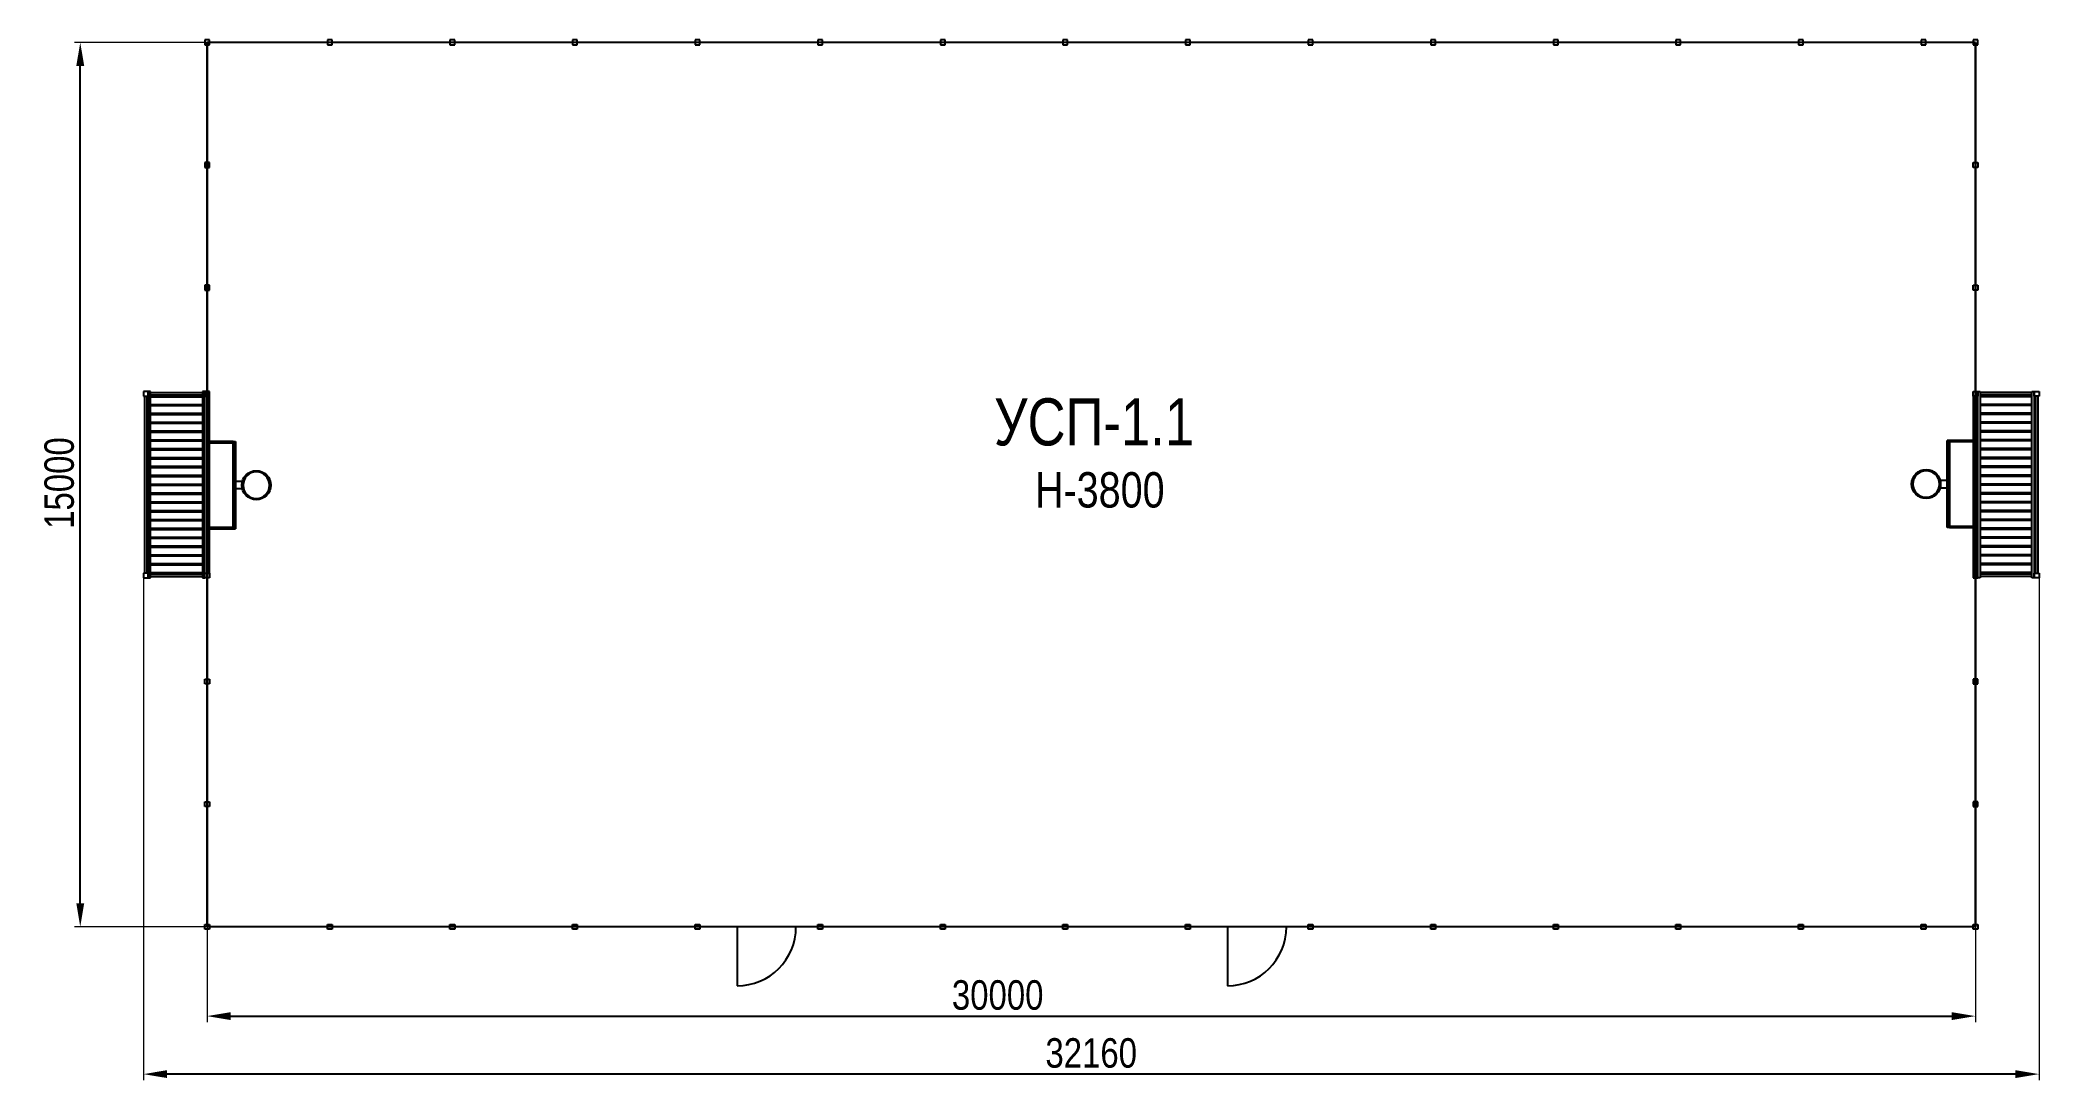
# Model space of a CAD drawing. Header units: millimetres. Extents: x -17553 to 16362, y -10449 to 7188.
import ezdxf

# ---------------------------------------------------------------- set-up
doc = ezdxf.new("R2010")
doc.units = ezdxf.units.MM
for name, color, linetype in [('DIKOM_АРТИКУЛ', 7, 'Continuous'), ('DIKOM_ОБЪЕКТ', 7, 'Continuous'), ('DIKOM_РАЗМЕР_ОБЪЕКТА', 7, 'Continuous')]:
    doc.layers.add(name, color=color, linetype=linetype)
doc.styles.add('style1', font='arial.ttf', dxfattribs={"width": 0.8})
doc.dimstyles.new('1-50', dxfattribs={"dimtxt": 300, "dimasz": 200, "dimexe": 100, "dimexo": 0, "dimgap": 100, "dimtad": 1, "dimdec": 0, "dimtxsty": 'style1', "dimcen": 0, "dimclrd": 7, "dimclre": 7, "dimadec": 1, "dimazin": 2, "dimtfac": 1, "dimtdec": 0, "dimtmove": 0, "dimatfit": 3, "dimfxl": 0, "dimlwd": 25, "dimlwe": 18, "dimarcsym": 0})

# ---------------------------------------------------------------- blocks, each defined once
blk = doc.blocks.new('*D0')
at = {"layer": 'Defpoints', "color": 0, "transparency": 16777216}
for p in [(15282, 6027), (-14718, -4230), (15282, -9365)]:
    blk.add_point(p, dxfattribs=at)
at = {"layer": 'DIKOM_РАЗМЕР_ОБЪЕКТА', "color": 7, "lineweight": 18, "transparency": 16777216}
for p, q in [((15282, 6027), (15282, -9465)), ((-14718, -4230), (-14718, -9465))]:
    blk.add_line(p, q, dxfattribs=at)
at = {"layer": 'DIKOM_РАЗМЕР_ОБЪЕКТА', "color": 7, "lineweight": 25, "transparency": 16777216}
blk.add_line((-14318, -9365), (14882, -9365), dxfattribs=at)
at = {"layer": 'DIKOM_РАЗМЕР_ОБЪЕКТА', "color": 7, "transparency": 16777216}
for points in [[(-14318, -9298), (-14318, -9432), (-14718, -9365)], [(14882, -9298), (14882, -9432), (15282, -9365)]]:
    blk.add_solid(points, dxfattribs=at)
at = {"layer": 'DIKOM_РАЗМЕР_ОБЪЕКТА', "color": 0, "transparency": 16777216, "insert": (-1305, -9010), "char_height": 500, "attachment_point": 5, "style": 'style1'}
blk.add_mtext('30000', dxfattribs=at)
blk = doc.blocks.new('*D1')
at = {"layer": 'Defpoints', "color": 0, "transparency": 16777216}
for p in [(-16870, 7148), (14810, 7148), (14810, -7852)]:
    blk.add_point(p, dxfattribs=at)
at = {"layer": 'DIKOM_РАЗМЕР_ОБЪЕКТА', "color": 7, "lineweight": 18, "transparency": 16777216}
for p, q in [((14810, 7148), (-16970, 7148)), ((14810, -7852), (-16970, -7852))]:
    blk.add_line(p, q, dxfattribs=at)
at = {"layer": 'DIKOM_РАЗМЕР_ОБЪЕКТА', "color": 7, "lineweight": 25, "transparency": 16777216}
blk.add_line((-16870, -7452), (-16870, 6748), dxfattribs=at)
at = {"layer": 'DIKOM_РАЗМЕР_ОБЪЕКТА', "color": 7, "transparency": 16777216}
for points in [[(-16937, 6748), (-16803, 6748), (-16870, 7148)], [(-16937, -7452), (-16803, -7452), (-16870, -7852)]]:
    blk.add_solid(points, dxfattribs=at)
at = {"layer": 'DIKOM_РАЗМЕР_ОБЪЕКТА', "color": 0, "transparency": 16777216, "insert": (-17225, -325), "char_height": 500, "attachment_point": 5, "rotation": 90, "style": 'style1'}
blk.add_mtext('15000', dxfattribs=at)
blk = doc.blocks.new('*D2')
at = {"layer": 'Defpoints', "color": 0, "transparency": 16777216}
for p in [(-15798, -1932), (16362, -1932), (-15798, -10349)]:
    blk.add_point(p, dxfattribs=at)
at = {"layer": 'DIKOM_РАЗМЕР_ОБЪЕКТА', "color": 7, "lineweight": 18, "transparency": 16777216}
for p, q in [((-15798, -1932), (-15798, -10449)), ((16362, -1932), (16362, -10449))]:
    blk.add_line(p, q, dxfattribs=at)
at = {"layer": 'DIKOM_РАЗМЕР_ОБЪЕКТА', "color": 7, "lineweight": 25, "transparency": 16777216}
blk.add_line((15962, -10349), (-15398, -10349), dxfattribs=at)
at = {"layer": 'DIKOM_РАЗМЕР_ОБЪЕКТА', "color": 7, "transparency": 16777216}
for points in [[(-15398, -10282), (-15398, -10415), (-15798, -10349)], [(15962, -10282), (15962, -10415), (16362, -10349)]]:
    blk.add_solid(points, dxfattribs=at)
at = {"layer": 'DIKOM_РАЗМЕР_ОБЪЕКТА', "color": 0, "transparency": 16777216, "insert": (282, -9993), "char_height": 500, "attachment_point": 5, "style": 'style1'}
blk.add_mtext('32160', dxfattribs=at)

msp = doc.modelspace()

# ---------------------------------------------------------------- linework, layer by layer
at = {"layer": 'DIKOM_ОБЪЕКТ'}
for p, q in [((-14677.7, 7188.4), (-14757.7, 7188.4)), ((-14757.7, 7188.4), (-14757.7, 7108.4)), ((-14717.7, 7148.4), (-14717.7, -7851.6)), ((15282.3, 7148.4), (-14717.7, 7148.4)), ((-14717.7, -7851.6), (-14717.7, 7148.4)), ((-14717.7, -7851.6), (-14717.7, 7148.4)), ((-14677.7, 7108.4), (-14677.7, 7188.4)), ((-12597.7, 7188.4), (-12677.7, 7188.4)), ((-12677.7, 7188.4), (-12677.7, 7108.4)), ((-12597.7, 7108.4), (-12597.7, 7188.4)), ((-10517.7, 7188.4), (-10597.7, 7188.4)), ((-10597.7, 7188.4), (-10597.7, 7108.4)), ((-10517.7, 7108.4), (-10517.7, 7188.4)), ((-8437.7, 7188.4), (-8517.7, 7188.4)), ((-8517.7, 7188.4), (-8517.7, 7108.4)), ((-8437.7, 7108.4), (-8437.7, 7188.4)), ((-6357.7, 7188.4), (-6437.7, 7188.4)), ((-6437.7, 7188.4), (-6437.7, 7108.4)), ((-6357.7, 7108.4), (-6357.7, 7188.4)), ((-4277.7, 7188.4), (-4357.7, 7188.4)), ((-4357.7, 7188.4), (-4357.7, 7108.4)), ((-4277.7, 7108.4), (-4277.7, 7188.4)), ((-2197.7, 7188.4), (-2277.7, 7188.4)), ((-2277.7, 7188.4), (-2277.7, 7108.4)), ((-2197.7, 7108.4), (-2197.7, 7188.4)), ((-117.7, 7188.4), (-197.7, 7188.4)), ((-197.7, 7188.4), (-197.7, 7108.4)), ((-117.7, 7108.4), (-117.7, 7188.4)), ((1962.3, 7188.4), (1882.3, 7188.4)), ((1882.3, 7188.4), (1882.3, 7108.4)), ((1962.3, 7108.4), (1962.3, 7188.4)), ((4042.3, 7188.4), (3962.3, 7188.4)), ((3962.3, 7188.4), (3962.3, 7108.4)), ((4042.3, 7108.4), (4042.3, 7188.4)), ((6122.3, 7188.4), (6042.3, 7188.4)), ((6042.3, 7188.4), (6042.3, 7108.4)), ((6122.3, 7108.4), (6122.3, 7188.4)), ((8202.3, 7188.4), (8122.3, 7188.4)), ((8122.3, 7188.4), (8122.3, 7108.4)), ((8202.3, 7108.4), (8202.3, 7188.4)), ((10282.3, 7188.4), (10202.3, 7188.4)), ((10202.3, 7188.4), (10202.3, 7108.4)), ((10282.3, 7108.4), (10282.3, 7188.4)), ((12362.3, 7188.4), (12282.3, 7188.4)), ((12282.3, 7188.4), (12282.3, 7108.4)), ((12362.3, 7108.4), (12362.3, 7188.4)), ((14442.3, 7188.4), (14362.3, 7188.4)), ((14362.3, 7188.4), (14362.3, 7108.4)), ((14442.3, 7108.4), (14442.3, 7188.4)), ((15322.3, 7188.4), (15242.3, 7188.4)), ((15242.3, 7188.4), (15242.3, 7108.4)), ((15282.3, 7148.4), (15282.3, -7851.6)), ((15282.3, 7148.4), (15282.3, -7851.6)), ((15282.3, -7851.6), (15282.3, 7148.4)), ((15282.3, -7851.6), (15282.3, 7148.4)), ((15322.3, 7108.4), (15322.3, 7188.4)), ((-14757.7, 7108.4), (-14677.7, 7108.4)), ((-12677.7, 7108.4), (-12597.7, 7108.4)), ((-10597.7, 7108.4), (-10517.7, 7108.4)), ((-8517.7, 7108.4), (-8437.7, 7108.4)), ((-6437.7, 7108.4), (-6357.7, 7108.4)), ((-4357.7, 7108.4), (-4277.7, 7108.4)), ((-2277.7, 7108.4), (-2197.7, 7108.4)), ((-197.7, 7108.4), (-117.7, 7108.4)), ((1882.3, 7108.4), (1962.3, 7108.4)), ((3962.3, 7108.4), (4042.3, 7108.4)), ((6042.3, 7108.4), (6122.3, 7108.4)), ((8122.3, 7108.4), (8202.3, 7108.4)), ((10202.3, 7108.4), (10282.3, 7108.4)), ((12282.3, 7108.4), (12362.3, 7108.4)), ((14362.3, 7108.4), (14442.3, 7108.4)), ((15242.3, 7108.4), (15322.3, 7108.4)), ((-14677.7, 5108.4), (-14757.7, 5108.4)), ((-14757.7, 5108.4), (-14757.7, 5028.4)), ((-14677.7, 5028.4), (-14677.7, 5108.4)), ((15242.3, 5028.4), (15242.3, 5108.4)), ((15242.3, 5108.4), (15322.3, 5108.4)), ((15322.3, 5108.4), (15322.3, 5028.4)), ((-14757.7, 5028.4), (-14677.7, 5028.4)), ((15322.3, 5028.4), (15242.3, 5028.4)), ((-14677.7, 3028.4), (-14757.7, 3028.4)), ((-14757.7, 3028.4), (-14757.7, 2948.4)), ((-14757.7, 2948.4), (-14677.7, 2948.4)), ((-14677.7, 2948.4), (-14677.7, 3028.4)), ((15242.3, 2948.4), (15242.3, 3028.4)), ((15242.3, 3028.4), (15322.3, 3028.4)), ((15322.3, 2948.4), (15242.3, 2948.4)), ((15322.3, 3028.4), (15322.3, 2948.4)), ((-15717.7, 1228.4), (-15797.7, 1228.4)), ((-15797.7, 1228.4), (-15797.7, 1148.4)), ((-15797.7, 1148.4), (-15717.7, 1148.4)), ((-15777.7, 1148.4), (-15777.7, -1851.6)), ((-15737.7, 1148.4), (-15737.7, -1851.6)), ((-15717.7, 1148.4), (-15717.7, 1228.4)), ((-15677.7, 1228.4), (-15717.7, 1228.4)), ((-15717.7, 1228.4), (-15717.7, -1931.6)), ((-15677.7, -1931.6), (-15677.7, 1228.4)), ((-15677.7, 1208.4), (-14797.7, 1208.4)), ((-15677.7, 1168.4), (-14797.7, 1168.4)), ((-15677.7, 1158.4), (-14797.7, 1158.4)), ((-15677.7, 1138.4), (-14797.7, 1138.4)), ((-14757.7, 1228.4), (-14797.7, 1228.4)), ((-14797.7, 1228.4), (-14797.7, -1931.6)), ((-14677.7, 1228.4), (-14757.7, 1228.4)), ((-14757.7, 1228.4), (-14757.7, 1148.4)), ((-14757.7, -1931.6), (-14757.7, 1228.4)), ((-14757.7, 1148.4), (-14677.7, 1148.4)), ((-14717.7, 1148.4), (-14717.7, -1851.6)), ((-14677.7, 1148.4), (-14717.7, 1148.4)), ((-14717.7, 1148.4), (-14717.7, -1851.6)), ((-14677.7, 1148.4), (-14717.7, 1148.4)), ((-14677.7, 1148.4), (-14677.7, 1228.4)), ((-14677.7, -1851.6), (-14677.7, 1148.4)), ((-14677.7, -1851.6), (-14677.7, 1148.4)), ((15242.3, 1148.4), (15242.3, 1228.4)), ((15242.3, 1228.4), (15322.3, 1228.4)), ((15322.3, 1148.4), (15242.3, 1148.4)), ((15282.3, 1148.4), (15242.3, 1148.4)), ((15242.3, 1148.4), (15242.3, -1851.6)), ((15282.3, 1148.4), (15242.3, 1148.4)), ((15242.3, 1148.4), (15242.3, -1851.6)), ((15282.3, -1851.6), (15282.3, 1148.4)), ((15282.3, -1851.6), (15282.3, 1148.4)), ((15322.3, 1228.4), (15322.3, 1148.4)), ((15322.3, -1931.6), (15322.3, 1228.4)), ((15322.3, 1228.4), (15362.3, 1228.4)), ((15362.3, 1228.4), (15362.3, -1931.6)), ((16242.3, 1208.4), (15362.3, 1208.4)), ((16242.3, 1168.4), (15362.3, 1168.4)), ((16242.3, 1158.4), (15362.3, 1158.4)), ((16242.3, 1138.4), (15362.3, 1138.4)), ((16242.3, -1931.6), (16242.3, 1228.4)), ((16242.3, 1228.4), (16282.3, 1228.4)), ((16282.3, 1148.4), (16282.3, 1228.4)), ((16282.3, 1228.4), (16362.3, 1228.4)), ((16282.3, 1228.4), (16282.3, -1931.6)), ((16362.3, 1148.4), (16282.3, 1148.4)), ((16302.3, 1148.4), (16302.3, -1851.6)), ((16342.3, 1148.4), (16342.3, -1851.6)), ((16362.3, 1228.4), (16362.3, 1148.4)), ((-15677.7, 1008.4), (-14797.7, 1008.4)), ((-15677.7, 988.4), (-14797.7, 988.4)), ((-15677.7, 858.4), (-14797.7, 858.4)), ((-15677.7, 838.4), (-14797.7, 838.4)), ((-15677.7, 708.4), (-14797.7, 708.4)), ((-15677.7, 688.4), (-14797.7, 688.4)), ((16242.3, 1008.4), (15362.3, 1008.4)), ((16242.3, 988.4), (15362.3, 988.4)), ((16242.3, 858.4), (15362.3, 858.4)), ((16242.3, 838.4), (15362.3, 838.4)), ((16242.3, 708.4), (15362.3, 708.4)), ((16242.3, 688.4), (15362.3, 688.4)), ((-15677.7, 558.4), (-14797.7, 558.4)), ((-15677.7, 538.4), (-14797.7, 538.4)), ((-15677.7, 408.4), (-14797.7, 408.4)), ((-15677.7, 388.4), (-14797.7, 388.4)), ((-14277.7, 378.4), (-14677.7, 378.4)), ((-14677.7, 358.4), (-14277.7, 358.4)), ((-14277.7, 358.4), (-14277.7, 378.4)), ((-14277.7, -1101.6), (-14277.7, 378.4)), ((-14277.7, 378.4), (-14237.7, 378.4)), ((-14252.7, 378.4), (-14252.7, -1101.6)), ((-14237.7, 378.4), (-14237.7, -1101.6)), ((14842.3, 398.4), (14802.3, 398.4)), ((14802.3, -1081.6), (14802.3, 398.4)), ((14817.3, -1081.6), (14817.3, 398.4)), ((15242.3, 398.4), (14842.3, 398.4)), ((14842.3, 398.4), (14842.3, 378.4)), ((14842.3, 398.4), (14842.3, -1081.6)), ((14842.3, 378.4), (15242.3, 378.4)), ((16242.3, 558.4), (15362.3, 558.4)), ((16242.3, 538.4), (15362.3, 538.4)), ((16242.3, 408.4), (15362.3, 408.4)), ((16242.3, 388.4), (15362.3, 388.4)), ((-15677.7, 258.4), (-14797.7, 258.4)), ((-15677.7, 238.4), (-14797.7, 238.4)), ((-15677.7, 108.4), (-14797.7, 108.4)), ((-15677.7, 88.4), (-14797.7, 88.4)), ((16242.3, 258.4), (15362.3, 258.4)), ((16242.3, 238.4), (15362.3, 238.4)), ((16242.3, 108.4), (15362.3, 108.4)), ((16242.3, 88.4), (15362.3, 88.4)), ((-15677.7, -41.6), (-14797.7, -41.6)), ((-15677.7, -61.6), (-14797.7, -61.6)), ((-15677.7, -191.6), (-14797.7, -191.6)), ((-15677.7, -211.6), (-14797.7, -211.6)), ((-14122.5, -298.6), (-14237.7, -298.6)), ((-14237.7, -421.6), (-14237.7, -301.6)), ((-14237.7, -306.6), (-14237.7, -301.6)), ((-14127.7, -306.6), (-14127.7, -339.4)), ((14687.1, -278.6), (14802.3, -278.6)), ((14692.3, -319.4), (14692.3, -286.6)), ((14802.3, -281.6), (14802.3, -401.6)), ((14802.3, -281.6), (14802.3, -286.6)), ((16242.3, -41.6), (15362.3, -41.6)), ((16242.3, -61.6), (15362.3, -61.6)), ((16242.3, -191.6), (15362.3, -191.6)), ((16242.3, -211.6), (15362.3, -211.6)), ((-15677.7, -341.6), (-14797.7, -341.6)), ((-15677.7, -361.6), (-14797.7, -361.6)), ((-15677.7, -491.6), (-14797.7, -491.6)), ((-15677.7, -511.6), (-14797.7, -511.6)), ((-15677.7, -641.6), (-14797.7, -641.6)), ((-15677.7, -661.6), (-14797.7, -661.6)), ((-14237.7, -421.6), (-14237.7, -416.6)), ((-14122.5, -424.6), (-14237.7, -424.6)), ((-14127.7, -383.7), (-14127.7, -416.6)), ((14687.1, -404.6), (14802.3, -404.6)), ((14692.3, -396.6), (14692.3, -363.7)), ((14802.3, -396.6), (14802.3, -401.6)), ((16242.3, -341.6), (15362.3, -341.6)), ((16242.3, -361.6), (15362.3, -361.6)), ((16242.3, -491.6), (15362.3, -491.6)), ((16242.3, -511.6), (15362.3, -511.6)), ((16242.3, -641.6), (15362.3, -641.6)), ((16242.3, -661.6), (15362.3, -661.6)), ((-15677.7, -791.6), (-14797.7, -791.6)), ((-15677.7, -811.6), (-14797.7, -811.6)), ((-15677.7, -941.6), (-14797.7, -941.6)), ((-15677.7, -961.6), (-14797.7, -961.6)), ((16242.3, -791.6), (15362.3, -791.6)), ((16242.3, -811.6), (15362.3, -811.6)), ((16242.3, -941.6), (15362.3, -941.6)), ((16242.3, -961.6), (15362.3, -961.6)), ((-15677.7, -1091.6), (-14797.7, -1091.6)), ((-15677.7, -1111.6), (-14797.7, -1111.6)), ((-15677.7, -1241.6), (-14797.7, -1241.6)), ((-15677.7, -1261.6), (-14797.7, -1261.6)), ((-14277.7, -1081.6), (-14677.7, -1081.6)), ((-14677.7, -1101.6), (-14277.7, -1101.6)), ((-14277.7, -1101.6), (-14277.7, -1081.6)), ((-14277.7, -1101.6), (-14237.7, -1101.6)), ((14842.3, -1081.6), (14802.3, -1081.6)), ((15242.3, -1061.6), (14842.3, -1061.6)), ((14842.3, -1061.6), (14842.3, -1081.6)), ((14842.3, -1081.6), (15242.3, -1081.6)), ((16242.3, -1091.6), (15362.3, -1091.6)), ((16242.3, -1111.6), (15362.3, -1111.6)), ((16242.3, -1241.6), (15362.3, -1241.6)), ((16242.3, -1261.6), (15362.3, -1261.6)), ((-15677.7, -1391.6), (-14797.7, -1391.6)), ((-15677.7, -1411.6), (-14797.7, -1411.6)), ((-15677.7, -1541.6), (-14797.7, -1541.6)), ((-15677.7, -1561.6), (-14797.7, -1561.6)), ((-15677.7, -1691.6), (-14797.7, -1691.6)), ((16242.3, -1391.6), (15362.3, -1391.6)), ((16242.3, -1411.6), (15362.3, -1411.6)), ((16242.3, -1541.6), (15362.3, -1541.6)), ((16242.3, -1561.6), (15362.3, -1561.6)), ((16242.3, -1691.6), (15362.3, -1691.6)), ((-15717.7, -1851.6), (-15797.7, -1851.6)), ((-15797.7, -1851.6), (-15797.7, -1931.6)), ((-15797.7, -1931.6), (-15717.7, -1931.6)), ((-15717.7, -1931.6), (-15717.7, -1851.6)), ((-15717.7, -1931.6), (-15677.7, -1931.6)), ((-15677.7, -1711.6), (-14797.7, -1711.6)), ((-15677.7, -1841.6), (-14797.7, -1841.6)), ((-15677.7, -1861.6), (-14797.7, -1861.6)), ((-15677.7, -1871.6), (-14797.7, -1871.6)), ((-15677.7, -1911.6), (-14797.7, -1911.6)), ((-14797.7, -1931.6), (-14757.7, -1931.6)), ((-14757.7, -1931.6), (-14757.7, -1851.6)), ((-14757.7, -1851.6), (-14677.7, -1851.6)), ((-14677.7, -1931.6), (-14757.7, -1931.6)), ((-14717.7, -1851.6), (-14677.7, -1851.6)), ((-14717.7, -1851.6), (-14677.7, -1851.6)), ((-14677.7, -1851.6), (-14677.7, -1931.6)), ((15242.3, -1851.6), (15242.3, -1931.6)), ((15322.3, -1851.6), (15242.3, -1851.6)), ((15242.3, -1851.6), (15282.3, -1851.6)), ((15242.3, -1851.6), (15282.3, -1851.6)), ((15242.3, -1931.6), (15322.3, -1931.6)), ((15322.3, -1931.6), (15322.3, -1851.6)), ((15362.3, -1931.6), (15322.3, -1931.6)), ((16242.3, -1711.6), (15362.3, -1711.6)), ((16242.3, -1841.6), (15362.3, -1841.6)), ((16242.3, -1861.6), (15362.3, -1861.6)), ((16242.3, -1871.6), (15362.3, -1871.6)), ((16242.3, -1911.6), (15362.3, -1911.6)), ((16282.3, -1931.6), (16242.3, -1931.6)), ((16282.3, -1931.6), (16282.3, -1851.6)), ((16282.3, -1851.6), (16362.3, -1851.6)), ((16362.3, -1931.6), (16282.3, -1931.6)), ((16362.3, -1851.6), (16362.3, -1931.6)), ((-14757.7, -3651.6), (-14677.7, -3651.6)), ((-14757.7, -3731.6), (-14757.7, -3651.6)), ((-14677.7, -3651.6), (-14677.7, -3731.6)), ((15322.3, -3651.6), (15242.3, -3651.6)), ((15242.3, -3651.6), (15242.3, -3731.6)), ((15322.3, -3731.6), (15322.3, -3651.6)), ((-14677.7, -3731.6), (-14757.7, -3731.6)), ((15242.3, -3731.6), (15322.3, -3731.6)), ((-14757.7, -5731.6), (-14677.7, -5731.6)), ((-14757.7, -5811.6), (-14757.7, -5731.6)), ((-14677.7, -5731.6), (-14677.7, -5811.6)), ((15322.3, -5731.6), (15242.3, -5731.6)), ((15242.3, -5731.6), (15242.3, -5811.6)), ((15322.3, -5811.6), (15322.3, -5731.6)), ((-14677.7, -5811.6), (-14757.7, -5811.6)), ((15242.3, -5811.6), (15322.3, -5811.6)), ((-14757.7, -7811.6), (-14677.7, -7811.6)), ((-14757.7, -7891.6), (-14757.7, -7811.6)), ((-14677.7, -7891.6), (-14757.7, -7891.6)), ((15282.3, -7851.6), (-14717.7, -7851.6)), ((-14677.7, -7811.6), (-14677.7, -7891.6)), ((-12677.7, -7811.6), (-12597.7, -7811.6)), ((-12677.7, -7891.6), (-12677.7, -7811.6)), ((-12597.7, -7891.6), (-12677.7, -7891.6)), ((-12597.7, -7811.6), (-12597.7, -7891.6)), ((-10597.7, -7811.6), (-10517.7, -7811.6)), ((-10597.7, -7891.6), (-10597.7, -7811.6)), ((-10517.7, -7891.6), (-10597.7, -7891.6)), ((-10517.7, -7811.6), (-10517.7, -7891.6)), ((-8517.7, -7811.6), (-8437.7, -7811.6)), ((-8517.7, -7891.6), (-8517.7, -7811.6)), ((-8437.7, -7891.6), (-8517.7, -7891.6)), ((-8437.7, -7811.6), (-8437.7, -7891.6)), ((-6437.7, -7811.6), (-6357.7, -7811.6)), ((-6437.7, -7891.6), (-6437.7, -7811.6)), ((-6357.7, -7891.6), (-6437.7, -7891.6)), ((-6357.7, -7811.6), (-6357.7, -7891.6)), ((-5726.8, -7851.6), (-5726.8, -8851.6)), ((-4357.7, -7811.6), (-4277.7, -7811.6)), ((-4357.7, -7891.6), (-4357.7, -7811.6)), ((-4277.7, -7891.6), (-4357.7, -7891.6)), ((-4277.7, -7811.6), (-4277.7, -7891.6)), ((-2277.7, -7811.6), (-2197.7, -7811.6)), ((-2277.7, -7891.6), (-2277.7, -7811.6)), ((-2197.7, -7891.6), (-2277.7, -7891.6)), ((-2197.7, -7811.6), (-2197.7, -7891.6)), ((-197.7, -7811.6), (-117.7, -7811.6)), ((-197.7, -7891.6), (-197.7, -7811.6)), ((-117.7, -7891.6), (-197.7, -7891.6)), ((-117.7, -7811.6), (-117.7, -7891.6)), ((1882.3, -7811.6), (1962.3, -7811.6)), ((1882.3, -7891.6), (1882.3, -7811.6)), ((1962.3, -7891.6), (1882.3, -7891.6)), ((1962.3, -7811.6), (1962.3, -7891.6)), ((2593.2, -7851.6), (2593.2, -8851.6)), ((3962.3, -7811.6), (4042.3, -7811.6)), ((3962.3, -7891.6), (3962.3, -7811.6)), ((4042.3, -7891.6), (3962.3, -7891.6)), ((4042.3, -7811.6), (4042.3, -7891.6)), ((6042.3, -7811.6), (6122.3, -7811.6)), ((6042.3, -7891.6), (6042.3, -7811.6)), ((6122.3, -7891.6), (6042.3, -7891.6)), ((6122.3, -7811.6), (6122.3, -7891.6)), ((8122.3, -7811.6), (8202.3, -7811.6)), ((8122.3, -7891.6), (8122.3, -7811.6)), ((8202.3, -7891.6), (8122.3, -7891.6)), ((8202.3, -7811.6), (8202.3, -7891.6)), ((10202.3, -7811.6), (10282.3, -7811.6)), ((10202.3, -7891.6), (10202.3, -7811.6)), ((10282.3, -7891.6), (10202.3, -7891.6)), ((10282.3, -7811.6), (10282.3, -7891.6)), ((12282.3, -7811.6), (12362.3, -7811.6)), ((12282.3, -7891.6), (12282.3, -7811.6)), ((12362.3, -7891.6), (12282.3, -7891.6)), ((12362.3, -7811.6), (12362.3, -7891.6)), ((14362.3, -7811.6), (14442.3, -7811.6)), ((14362.3, -7891.6), (14362.3, -7811.6)), ((14442.3, -7891.6), (14362.3, -7891.6)), ((14442.3, -7811.6), (14442.3, -7891.6)), ((15242.3, -7811.6), (15322.3, -7811.6)), ((15242.3, -7891.6), (15242.3, -7811.6)), ((15322.3, -7891.6), (15242.3, -7891.6)), ((15322.3, -7811.6), (15322.3, -7891.6))]:
    msp.add_line(p, q, dxfattribs=at)
for centre in [(-13882.7, -361.6), (14447.3, -341.6)]:
    msp.add_circle(centre, 246, dxfattribs=at)
at = {"layer": 'DIKOM_ОБЪЕКТ', "extrusion": (6.64059e-45, 1.80755e-29, -1)}
msp.add_circle((13882.7, -361.6), 225, dxfattribs=at)
at = {"layer": 'DIKOM_ОБЪЕКТ', "extrusion": (-8.85412e-45, -1.80755e-29, -1)}
msp.add_circle((-14447.3, -341.6), 225, dxfattribs=at)
at = {"layer": 'DIKOM_ОБЪЕКТ'}
for centre in [(-5726.8, -7851.6), (2593.2, -7851.6)]:
    msp.add_arc(centre, 1000, 270, 0, dxfattribs=at)

# ---------------------------------------------------------------- texts
at = {"layer": 'DIKOM_АРТИКУЛ', "color": 7, "linetype": 'Continuous', "lineweight": 15, "insert": (-1366.8, 1112.2), "char_height": 800, "width": 6012.174, "attachment_point": 1, "style": 'style1'}
msp.add_mtext('{\\fArial|b0|i0|c204|p34;УСП-1.1}', dxfattribs=at)
at = {"layer": 'DIKOM_РАЗМЕР_ОБЪЕКТА', "insert": (-672, -140.3), "char_height": 600, "width": 6012.174, "attachment_point": 1, "style": 'style1'}
msp.add_mtext('H-3800', dxfattribs=at)

# ---------------------------------------------------------------- dimensions: what is measured, and where the dimension line sits
at = {"layer": 'DIKOM_РАЗМЕР_ОБЪЕКТА'}
dim = msp.add_linear_dim(base=(-16869.8, 7148.4), p1=(14810.4, -7851.6), p2=(14810.4, 7148.4), angle=90, dimstyle='1-50', override={"dimtxt": 500, "dimasz": 400}, dxfattribs=at)
dim.commit()
dim.dimension.update_dxf_attribs({"geometry": '*D1', "text_midpoint": (-16869.8, -324.7), "dimtype": 160})
for base, p1, p2, picture, middle in [((15282.3, -9365), (-14717.7, -4230), (15282.3, 6026.8), '*D0', (-1305.2, -9365)), ((-15797.7, -10348.5), (16362.3, -1931.6), (-15797.7, -1931.6), '*D2', (282.3, -10348.5))]:
    dim = msp.add_linear_dim(base=base, p1=p1, p2=p2, dimstyle='1-50', override={"dimtxt": 500, "dimasz": 400}, dxfattribs=at)
    dim.commit()
    dim.dimension.update_dxf_attribs({"geometry": picture, "text_midpoint": middle, "dimtype": 160})

doc.saveas('drawing.dxf')
